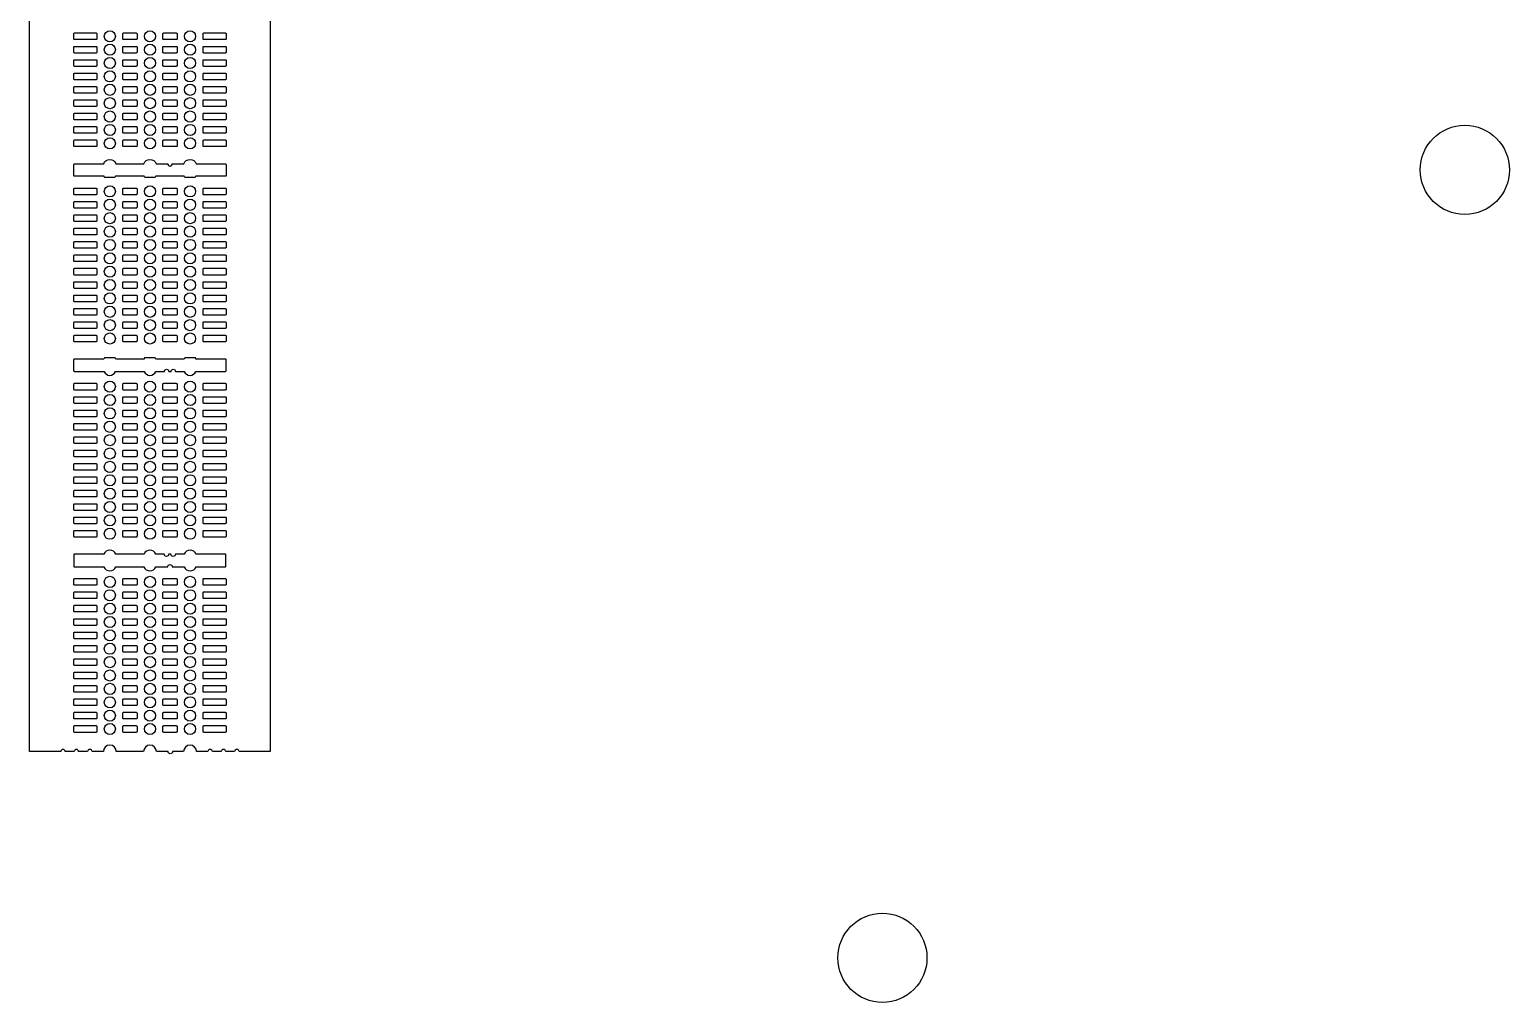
# Model space of a CAD drawing. Header units: millimetres. Extents: x -47.5 to 47.5, y -38.1 to 38.1.
# Drawn here: x -9.779 to -6.459, y 33.382 to 35.565 of the extents above; entities that cross this region are included whole.
import ezdxf

# ---------------------------------------------------------------- set-up
doc = ezdxf.new("R2010")
doc.units = ezdxf.units.MM
doc.header["$MEASUREMENT"] = 0
doc.layers.add('L1', color=7, linetype='Continuous')

msp = doc.modelspace()

# ---------------------------------------------------------------- linework, layer by layer
at = {"layer": 'L1'}
msp.add_lwpolyline([(-9.2393, 36.555), (-9.2393, 33.945), (-9.2893, 33.945), (-9.3093, 33.945, 1), (-9.3193, 33.945), (-9.3393, 33.945, 1), (-9.3493, 33.945), (-9.3693, 33.945, 1), (-9.3793, 33.945), (-9.4048, 33.945, 1), (-9.4338, 33.945), (-9.4586, 33.945, -1), (-9.4686, 33.945), (-9.4948, 33.945, 1), (-9.5238, 33.945), (-9.5848, 33.945, 1), (-9.6138, 33.945), (-9.6393, 33.945, 1), (-9.6493, 33.945), (-9.6693, 33.945, 1), (-9.6793, 33.945), (-9.6993, 33.945, 1), (-9.7093, 33.945), (-9.7293, 33.945), (-9.7793, 33.945), (-9.7793, 36.555)], format="xyb", dxfattribs=at)
for points in [[(-9.6783, 35.5572), (-9.6303, 35.5572, -0.414214), (-9.6283, 35.5552), (-9.6283, 35.5442, -0.414214), (-9.6303, 35.5422), (-9.6783, 35.5422, -0.414214), (-9.6803, 35.5442), (-9.6803, 35.5552, -0.414214)], [(-9.5683, 35.5572), (-9.5403, 35.5572, -0.414214), (-9.5383, 35.5552), (-9.5383, 35.5442, -0.414214), (-9.5403, 35.5422), (-9.5683, 35.5422, -0.414214), (-9.5703, 35.5442), (-9.5703, 35.5552, -0.414214)], [(-9.4783, 35.5572), (-9.4503, 35.5572, -0.414214), (-9.4483, 35.5552), (-9.4483, 35.5442, -0.414214), (-9.4503, 35.5422), (-9.4783, 35.5422, -0.414214), (-9.4803, 35.5442), (-9.4803, 35.5552, -0.414214)], [(-9.3883, 35.5572), (-9.3403, 35.5572, -0.414214), (-9.3383, 35.5552), (-9.3383, 35.5442, -0.414214), (-9.3403, 35.5422), (-9.3883, 35.5422, -0.414214), (-9.3903, 35.5442), (-9.3903, 35.5552, -0.414214)], [(-9.6783, 35.5272), (-9.6303, 35.5272, -0.414214), (-9.6283, 35.5252), (-9.6283, 35.5142, -0.414214), (-9.6303, 35.5122), (-9.6783, 35.5122, -0.414214), (-9.6803, 35.5142), (-9.6803, 35.5252, -0.414214)], [(-9.5683, 35.5272), (-9.5403, 35.5272, -0.414214), (-9.5383, 35.5252), (-9.5383, 35.5142, -0.414214), (-9.5403, 35.5122), (-9.5683, 35.5122, -0.414214), (-9.5703, 35.5142), (-9.5703, 35.5252, -0.414214)], [(-9.4783, 35.5272), (-9.4503, 35.5272, -0.414214), (-9.4483, 35.5252), (-9.4483, 35.5142, -0.414214), (-9.4503, 35.5122), (-9.4783, 35.5122, -0.414214), (-9.4803, 35.5142), (-9.4803, 35.5252, -0.414214)], [(-9.3883, 35.5272), (-9.3403, 35.5272, -0.414214), (-9.3383, 35.5252), (-9.3383, 35.5142, -0.414214), (-9.3403, 35.5122), (-9.3883, 35.5122, -0.414214), (-9.3903, 35.5142), (-9.3903, 35.5252, -0.414214)], [(-9.6783, 35.4972), (-9.6303, 35.4972, -0.414214), (-9.6283, 35.4952), (-9.6283, 35.4842, -0.414214), (-9.6303, 35.4822), (-9.6783, 35.4822, -0.414214), (-9.6803, 35.4842), (-9.6803, 35.4952, -0.414214)], [(-9.5683, 35.4972), (-9.5403, 35.4972, -0.414214), (-9.5383, 35.4952), (-9.5383, 35.4842, -0.414214), (-9.5403, 35.4822), (-9.5683, 35.4822, -0.414214), (-9.5703, 35.4842), (-9.5703, 35.4952, -0.414214)], [(-9.4783, 35.4972), (-9.4503, 35.4972, -0.414214), (-9.4483, 35.4952), (-9.4483, 35.4842, -0.414214), (-9.4503, 35.4822), (-9.4783, 35.4822, -0.414214), (-9.4803, 35.4842), (-9.4803, 35.4952, -0.414214)], [(-9.3883, 35.4972), (-9.3403, 35.4972, -0.414214), (-9.3383, 35.4952), (-9.3383, 35.4842, -0.414214), (-9.3403, 35.4822), (-9.3883, 35.4822, -0.414214), (-9.3903, 35.4842), (-9.3903, 35.4952, -0.414214)], [(-9.6783, 35.4672), (-9.6303, 35.4672, -0.414214), (-9.6283, 35.4652), (-9.6283, 35.4542, -0.414214), (-9.6303, 35.4522), (-9.6783, 35.4522, -0.414214), (-9.6803, 35.4542), (-9.6803, 35.4652, -0.414214)], [(-9.5683, 35.4672), (-9.5403, 35.4672, -0.414214), (-9.5383, 35.4652), (-9.5383, 35.4542, -0.414214), (-9.5403, 35.4522), (-9.5683, 35.4522, -0.414214), (-9.5703, 35.4542), (-9.5703, 35.4652, -0.414214)], [(-9.4783, 35.4672), (-9.4503, 35.4672, -0.414214), (-9.4483, 35.4652), (-9.4483, 35.4542, -0.414214), (-9.4503, 35.4522), (-9.4783, 35.4522, -0.414214), (-9.4803, 35.4542), (-9.4803, 35.4652, -0.414214)], [(-9.3883, 35.4672), (-9.3403, 35.4672, -0.414214), (-9.3383, 35.4652), (-9.3383, 35.4542, -0.414214), (-9.3403, 35.4522), (-9.3883, 35.4522, -0.414214), (-9.3903, 35.4542), (-9.3903, 35.4652, -0.414214)], [(-9.6783, 35.4372), (-9.6303, 35.4372, -0.414214), (-9.6283, 35.4352), (-9.6283, 35.4242, -0.414214), (-9.6303, 35.4222), (-9.6783, 35.4222, -0.414214), (-9.6803, 35.4242), (-9.6803, 35.4352, -0.414214)], [(-9.5683, 35.4372), (-9.5403, 35.4372, -0.414214), (-9.5383, 35.4352), (-9.5383, 35.4242, -0.414214), (-9.5403, 35.4222), (-9.5683, 35.4222, -0.414214), (-9.5703, 35.4242), (-9.5703, 35.4352, -0.414214)], [(-9.4783, 35.4372), (-9.4503, 35.4372, -0.414214), (-9.4483, 35.4352), (-9.4483, 35.4242, -0.414214), (-9.4503, 35.4222), (-9.4783, 35.4222, -0.414214), (-9.4803, 35.4242), (-9.4803, 35.4352, -0.414214)], [(-9.3883, 35.4372), (-9.3403, 35.4372, -0.414214), (-9.3383, 35.4352), (-9.3383, 35.4242, -0.414214), (-9.3403, 35.4222), (-9.3883, 35.4222, -0.414214), (-9.3903, 35.4242), (-9.3903, 35.4352, -0.414214)], [(-9.6783, 35.4072), (-9.6303, 35.4072, -0.414214), (-9.6283, 35.4052), (-9.6283, 35.3942, -0.414214), (-9.6303, 35.3922), (-9.6783, 35.3922, -0.414214), (-9.6803, 35.3942), (-9.6803, 35.4052, -0.414214)], [(-9.5683, 35.4072), (-9.5403, 35.4072, -0.414214), (-9.5383, 35.4052), (-9.5383, 35.3942, -0.414214), (-9.5403, 35.3922), (-9.5683, 35.3922, -0.414214), (-9.5703, 35.3942), (-9.5703, 35.4052, -0.414214)], [(-9.4783, 35.4072), (-9.4503, 35.4072, -0.414214), (-9.4483, 35.4052), (-9.4483, 35.3942, -0.414214), (-9.4503, 35.3922), (-9.4783, 35.3922, -0.414214), (-9.4803, 35.3942), (-9.4803, 35.4052, -0.414214)], [(-9.3883, 35.4072), (-9.3403, 35.4072, -0.414214), (-9.3383, 35.4052), (-9.3383, 35.3942, -0.414214), (-9.3403, 35.3922), (-9.3883, 35.3922, -0.414214), (-9.3903, 35.3942), (-9.3903, 35.4052, -0.414214)], [(-9.6783, 35.3772), (-9.6303, 35.3772, -0.414214), (-9.6283, 35.3752), (-9.6283, 35.3642, -0.414214), (-9.6303, 35.3622), (-9.6783, 35.3622, -0.414214), (-9.6803, 35.3642), (-9.6803, 35.3752, -0.414214)], [(-9.5683, 35.3772), (-9.5403, 35.3772, -0.414214), (-9.5383, 35.3752), (-9.5383, 35.3642, -0.414214), (-9.5403, 35.3622), (-9.5683, 35.3622, -0.414214), (-9.5703, 35.3642), (-9.5703, 35.3752, -0.414214)], [(-9.4783, 35.3772), (-9.4503, 35.3772, -0.414214), (-9.4483, 35.3752), (-9.4483, 35.3642, -0.414214), (-9.4503, 35.3622), (-9.4783, 35.3622, -0.414214), (-9.4803, 35.3642), (-9.4803, 35.3752, -0.414214)], [(-9.3883, 35.3772), (-9.3403, 35.3772, -0.414214), (-9.3383, 35.3752), (-9.3383, 35.3642, -0.414214), (-9.3403, 35.3622), (-9.3883, 35.3622, -0.414214), (-9.3903, 35.3642), (-9.3903, 35.3752, -0.414214)], [(-9.6783, 35.3472), (-9.6303, 35.3472, -0.414214), (-9.6283, 35.3452), (-9.6283, 35.3342, -0.414214), (-9.6303, 35.3322), (-9.6783, 35.3322, -0.414214), (-9.6803, 35.3342), (-9.6803, 35.3452, -0.414214)], [(-9.5683, 35.3472), (-9.5403, 35.3472, -0.414214), (-9.5383, 35.3452), (-9.5383, 35.3342, -0.414214), (-9.5403, 35.3322), (-9.5683, 35.3322, -0.414214), (-9.5703, 35.3342), (-9.5703, 35.3452, -0.414214)], [(-9.4783, 35.3472), (-9.4503, 35.3472, -0.414214), (-9.4483, 35.3452), (-9.4483, 35.3342, -0.414214), (-9.4503, 35.3322), (-9.4783, 35.3322, -0.414214), (-9.4803, 35.3342), (-9.4803, 35.3452, -0.414214)], [(-9.3883, 35.3472), (-9.3403, 35.3472, -0.414214), (-9.3383, 35.3452), (-9.3383, 35.3342, -0.414214), (-9.3403, 35.3322), (-9.3883, 35.3322, -0.414214), (-9.3903, 35.3342), (-9.3903, 35.3452, -0.414214)], [(-9.6783, 35.3172), (-9.6303, 35.3172, -0.414214), (-9.6283, 35.3152), (-9.6283, 35.3042, -0.414214), (-9.6303, 35.3022), (-9.6783, 35.3022, -0.414214), (-9.6803, 35.3042), (-9.6803, 35.3152, -0.414214)], [(-9.5683, 35.3172), (-9.5403, 35.3172, -0.414214), (-9.5383, 35.3152), (-9.5383, 35.3042, -0.414214), (-9.5403, 35.3022), (-9.5683, 35.3022, -0.414214), (-9.5703, 35.3042), (-9.5703, 35.3152, -0.414214)], [(-9.4783, 35.3172), (-9.4503, 35.3172, -0.414214), (-9.4483, 35.3152), (-9.4483, 35.3042, -0.414214), (-9.4503, 35.3022), (-9.4783, 35.3022, -0.414214), (-9.4803, 35.3042), (-9.4803, 35.3152, -0.414214)], [(-9.3883, 35.3172), (-9.3403, 35.3172, -0.414214), (-9.3383, 35.3152), (-9.3383, 35.3042, -0.414214), (-9.3403, 35.3022), (-9.3883, 35.3022, -0.414214), (-9.3903, 35.3042), (-9.3903, 35.3152, -0.414214)], [(-9.6803, 35.2617, -0.414214), (-9.6783, 35.2637), (-9.6131, 35.2637, -0.71624), (-9.5856, 35.2637), (-9.5231, 35.2637, -0.71624), (-9.4956, 35.2637), (-9.4693, 35.2637, 1), (-9.4593, 35.2637), (-9.4331, 35.2637, -0.71624), (-9.4056, 35.2637), (-9.3404, 35.2637, -0.414214), (-9.3384, 35.2617), (-9.3384, 35.2377, -0.414214), (-9.3404, 35.2357), (-9.4064, 35.2357, -0.052351), (-9.4078, 35.2331), (-9.4309, 35.2331, -0.052351), (-9.4323, 35.2357), (-9.4964, 35.2357, -0.052351), (-9.4978, 35.2331), (-9.5209, 35.2331, -0.052351), (-9.5223, 35.2357), (-9.5864, 35.2357, -0.052351), (-9.5878, 35.2331), (-9.6109, 35.2331, -0.052351), (-9.6123, 35.2357), (-9.6783, 35.2357, -0.414214), (-9.6803, 35.2377)], [(-9.6783, 35.2092), (-9.6303, 35.2092, -0.414214), (-9.6283, 35.2072), (-9.6283, 35.1962, -0.414214), (-9.6303, 35.1942), (-9.6783, 35.1942, -0.414214), (-9.6803, 35.1962), (-9.6803, 35.2072, -0.414214)], [(-9.5683, 35.2092), (-9.5403, 35.2092, -0.414214), (-9.5383, 35.2072), (-9.5383, 35.1962, -0.414214), (-9.5403, 35.1942), (-9.5683, 35.1942, -0.414214), (-9.5703, 35.1962), (-9.5703, 35.2072, -0.414214)], [(-9.4783, 35.2092), (-9.4503, 35.2092, -0.414214), (-9.4483, 35.2072), (-9.4483, 35.1962, -0.414214), (-9.4503, 35.1942), (-9.4783, 35.1942, -0.414214), (-9.4803, 35.1962), (-9.4803, 35.2072, -0.414214)], [(-9.3883, 35.2092), (-9.3403, 35.2092, -0.414214), (-9.3383, 35.2072), (-9.3383, 35.1962, -0.414214), (-9.3403, 35.1942), (-9.3883, 35.1942, -0.414214), (-9.3903, 35.1962), (-9.3903, 35.2072, -0.414214)], [(-9.6783, 35.1792), (-9.6303, 35.1792, -0.414214), (-9.6283, 35.1772), (-9.6283, 35.1662, -0.414214), (-9.6303, 35.1642), (-9.6783, 35.1642, -0.414214), (-9.6803, 35.1662), (-9.6803, 35.1772, -0.414214)], [(-9.5683, 35.1792), (-9.5403, 35.1792, -0.414214), (-9.5383, 35.1772), (-9.5383, 35.1662, -0.414214), (-9.5403, 35.1642), (-9.5683, 35.1642, -0.414214), (-9.5703, 35.1662), (-9.5703, 35.1772, -0.414214)], [(-9.4783, 35.1792), (-9.4503, 35.1792, -0.414214), (-9.4483, 35.1772), (-9.4483, 35.1662, -0.414214), (-9.4503, 35.1642), (-9.4783, 35.1642, -0.414214), (-9.4803, 35.1662), (-9.4803, 35.1772, -0.414214)], [(-9.3883, 35.1792), (-9.3403, 35.1792, -0.414214), (-9.3383, 35.1772), (-9.3383, 35.1662, -0.414214), (-9.3403, 35.1642), (-9.3883, 35.1642, -0.414214), (-9.3903, 35.1662), (-9.3903, 35.1772, -0.414214)], [(-9.6783, 35.1492), (-9.6303, 35.1492, -0.414214), (-9.6283, 35.1472), (-9.6283, 35.1362, -0.414214), (-9.6303, 35.1342), (-9.6783, 35.1342, -0.414214), (-9.6803, 35.1362), (-9.6803, 35.1472, -0.414214)], [(-9.5683, 35.1492), (-9.5403, 35.1492, -0.414214), (-9.5383, 35.1472), (-9.5383, 35.1362, -0.414214), (-9.5403, 35.1342), (-9.5683, 35.1342, -0.414214), (-9.5703, 35.1362), (-9.5703, 35.1472, -0.414214)], [(-9.4783, 35.1492), (-9.4503, 35.1492, -0.414214), (-9.4483, 35.1472), (-9.4483, 35.1362, -0.414214), (-9.4503, 35.1342), (-9.4783, 35.1342, -0.414214), (-9.4803, 35.1362), (-9.4803, 35.1472, -0.414214)], [(-9.3883, 35.1492), (-9.3403, 35.1492, -0.414214), (-9.3383, 35.1472), (-9.3383, 35.1362, -0.414214), (-9.3403, 35.1342), (-9.3883, 35.1342, -0.414214), (-9.3903, 35.1362), (-9.3903, 35.1472, -0.414214)], [(-9.6783, 35.1192), (-9.6303, 35.1192, -0.414214), (-9.6283, 35.1172), (-9.6283, 35.1062, -0.414214), (-9.6303, 35.1042), (-9.6783, 35.1042, -0.414214), (-9.6803, 35.1062), (-9.6803, 35.1172, -0.414214)], [(-9.5683, 35.1192), (-9.5403, 35.1192, -0.414214), (-9.5383, 35.1172), (-9.5383, 35.1062, -0.414214), (-9.5403, 35.1042), (-9.5683, 35.1042, -0.414214), (-9.5703, 35.1062), (-9.5703, 35.1172, -0.414214)], [(-9.4783, 35.1192), (-9.4503, 35.1192, -0.414214), (-9.4483, 35.1172), (-9.4483, 35.1062, -0.414214), (-9.4503, 35.1042), (-9.4783, 35.1042, -0.414214), (-9.4803, 35.1062), (-9.4803, 35.1172, -0.414214)], [(-9.3883, 35.1192), (-9.3403, 35.1192, -0.414214), (-9.3383, 35.1172), (-9.3383, 35.1062, -0.414214), (-9.3403, 35.1042), (-9.3883, 35.1042, -0.414214), (-9.3903, 35.1062), (-9.3903, 35.1172, -0.414214)], [(-9.6783, 35.0892), (-9.6303, 35.0892, -0.414214), (-9.6283, 35.0872), (-9.6283, 35.0762, -0.414214), (-9.6303, 35.0742), (-9.6783, 35.0742, -0.414214), (-9.6803, 35.0762), (-9.6803, 35.0872, -0.414214)], [(-9.6783, 35.0592), (-9.6303, 35.0592, -0.414214), (-9.6283, 35.0572), (-9.6283, 35.0462, -0.414214), (-9.6303, 35.0442), (-9.6783, 35.0442, -0.414214), (-9.6803, 35.0462), (-9.6803, 35.0572, -0.414214)], [(-9.5683, 35.0892), (-9.5403, 35.0892, -0.414214), (-9.5383, 35.0872), (-9.5383, 35.0762, -0.414214), (-9.5403, 35.0742), (-9.5683, 35.0742, -0.414214), (-9.5703, 35.0762), (-9.5703, 35.0872, -0.414214)], [(-9.5683, 35.0592), (-9.5403, 35.0592, -0.414214), (-9.5383, 35.0572), (-9.5383, 35.0462, -0.414214), (-9.5403, 35.0442), (-9.5683, 35.0442, -0.414214), (-9.5703, 35.0462), (-9.5703, 35.0572, -0.414214)], [(-9.4783, 35.0892), (-9.4503, 35.0892, -0.414214), (-9.4483, 35.0872), (-9.4483, 35.0762, -0.414214), (-9.4503, 35.0742), (-9.4783, 35.0742, -0.414214), (-9.4803, 35.0762), (-9.4803, 35.0872, -0.414214)], [(-9.4783, 35.0592), (-9.4503, 35.0592, -0.414214), (-9.4483, 35.0572), (-9.4483, 35.0462, -0.414214), (-9.4503, 35.0442), (-9.4783, 35.0442, -0.414214), (-9.4803, 35.0462), (-9.4803, 35.0572, -0.414214)], [(-9.3883, 35.0892), (-9.3403, 35.0892, -0.414214), (-9.3383, 35.0872), (-9.3383, 35.0762, -0.414214), (-9.3403, 35.0742), (-9.3883, 35.0742, -0.414214), (-9.3903, 35.0762), (-9.3903, 35.0872, -0.414214)], [(-9.3883, 35.0592), (-9.3403, 35.0592, -0.414214), (-9.3383, 35.0572), (-9.3383, 35.0462, -0.414214), (-9.3403, 35.0442), (-9.3883, 35.0442, -0.414214), (-9.3903, 35.0462), (-9.3903, 35.0572, -0.414214)], [(-9.6783, 35.0292), (-9.6303, 35.0292, -0.414214), (-9.6283, 35.0272), (-9.6283, 35.0162, -0.414214), (-9.6303, 35.0142), (-9.6783, 35.0142, -0.414214), (-9.6803, 35.0162), (-9.6803, 35.0272, -0.414214)], [(-9.5683, 35.0292), (-9.5403, 35.0292, -0.414214), (-9.5383, 35.0272), (-9.5383, 35.0162, -0.414214), (-9.5403, 35.0142), (-9.5683, 35.0142, -0.414214), (-9.5703, 35.0162), (-9.5703, 35.0272, -0.414214)], [(-9.4783, 35.0292), (-9.4503, 35.0292, -0.414214), (-9.4483, 35.0272), (-9.4483, 35.0162, -0.414214), (-9.4503, 35.0142), (-9.4783, 35.0142, -0.414214), (-9.4803, 35.0162), (-9.4803, 35.0272, -0.414214)], [(-9.3883, 35.0292), (-9.3403, 35.0292, -0.414214), (-9.3383, 35.0272), (-9.3383, 35.0162, -0.414214), (-9.3403, 35.0142), (-9.3883, 35.0142, -0.414214), (-9.3903, 35.0162), (-9.3903, 35.0272, -0.414214)], [(-9.6783, 34.9992), (-9.6303, 34.9992, -0.414214), (-9.6283, 34.9972), (-9.6283, 34.9862, -0.414214), (-9.6303, 34.9842), (-9.6783, 34.9842, -0.414214), (-9.6803, 34.9862), (-9.6803, 34.9972, -0.414214)], [(-9.5683, 34.9992), (-9.5403, 34.9992, -0.414214), (-9.5383, 34.9972), (-9.5383, 34.9862, -0.414214), (-9.5403, 34.9842), (-9.5683, 34.9842, -0.414214), (-9.5703, 34.9862), (-9.5703, 34.9972, -0.414214)], [(-9.4783, 34.9992), (-9.4503, 34.9992, -0.414214), (-9.4483, 34.9972), (-9.4483, 34.9862, -0.414214), (-9.4503, 34.9842), (-9.4783, 34.9842, -0.414214), (-9.4803, 34.9862), (-9.4803, 34.9972, -0.414214)], [(-9.3883, 34.9992), (-9.3403, 34.9992, -0.414214), (-9.3383, 34.9972), (-9.3383, 34.9862, -0.414214), (-9.3403, 34.9842), (-9.3883, 34.9842, -0.414214), (-9.3903, 34.9862), (-9.3903, 34.9972, -0.414214)], [(-9.6783, 34.9692), (-9.6303, 34.9692, -0.414214), (-9.6283, 34.9672), (-9.6283, 34.9562, -0.414214), (-9.6303, 34.9542), (-9.6783, 34.9542, -0.414214), (-9.6803, 34.9562), (-9.6803, 34.9672, -0.414214)], [(-9.5683, 34.9692), (-9.5403, 34.9692, -0.414214), (-9.5383, 34.9672), (-9.5383, 34.9562, -0.414214), (-9.5403, 34.9542), (-9.5683, 34.9542, -0.414214), (-9.5703, 34.9562), (-9.5703, 34.9672, -0.414214)], [(-9.4783, 34.9692), (-9.4503, 34.9692, -0.414214), (-9.4483, 34.9672), (-9.4483, 34.9562, -0.414214), (-9.4503, 34.9542), (-9.4783, 34.9542, -0.414214), (-9.4803, 34.9562), (-9.4803, 34.9672, -0.414214)], [(-9.3883, 34.9692), (-9.3403, 34.9692, -0.414214), (-9.3383, 34.9672), (-9.3383, 34.9562, -0.414214), (-9.3403, 34.9542), (-9.3883, 34.9542, -0.414214), (-9.3903, 34.9562), (-9.3903, 34.9672, -0.414214)], [(-9.6783, 34.9392), (-9.6303, 34.9392, -0.414214), (-9.6283, 34.9372), (-9.6283, 34.9262, -0.414214), (-9.6303, 34.9242), (-9.6783, 34.9242, -0.414214), (-9.6803, 34.9262), (-9.6803, 34.9372, -0.414214)], [(-9.5683, 34.9392), (-9.5403, 34.9392, -0.414214), (-9.5383, 34.9372), (-9.5383, 34.9262, -0.414214), (-9.5403, 34.9242), (-9.5683, 34.9242, -0.414214), (-9.5703, 34.9262), (-9.5703, 34.9372, -0.414214)], [(-9.4783, 34.9392), (-9.4503, 34.9392, -0.414214), (-9.4483, 34.9372), (-9.4483, 34.9262, -0.414214), (-9.4503, 34.9242), (-9.4783, 34.9242, -0.414214), (-9.4803, 34.9262), (-9.4803, 34.9372, -0.414214)], [(-9.3883, 34.9392), (-9.3403, 34.9392, -0.414214), (-9.3383, 34.9372), (-9.3383, 34.9262, -0.414214), (-9.3403, 34.9242), (-9.3883, 34.9242, -0.414214), (-9.3903, 34.9262), (-9.3903, 34.9372, -0.414214)], [(-9.6783, 34.9092), (-9.6303, 34.9092, -0.414214), (-9.6283, 34.9072), (-9.6283, 34.8962, -0.414214), (-9.6303, 34.8942), (-9.6783, 34.8942, -0.414214), (-9.6803, 34.8962), (-9.6803, 34.9072, -0.414214)], [(-9.5683, 34.9092), (-9.5403, 34.9092, -0.414214), (-9.5383, 34.9072), (-9.5383, 34.8962, -0.414214), (-9.5403, 34.8942), (-9.5683, 34.8942, -0.414214), (-9.5703, 34.8962), (-9.5703, 34.9072, -0.414214)], [(-9.4783, 34.9092), (-9.4503, 34.9092, -0.414214), (-9.4483, 34.9072), (-9.4483, 34.8962, -0.414214), (-9.4503, 34.8942), (-9.4783, 34.8942, -0.414214), (-9.4803, 34.8962), (-9.4803, 34.9072, -0.414214)], [(-9.3883, 34.9092), (-9.3403, 34.9092, -0.414214), (-9.3383, 34.9072), (-9.3383, 34.8962, -0.414214), (-9.3403, 34.8942), (-9.3883, 34.8942, -0.414214), (-9.3903, 34.8962), (-9.3903, 34.9072, -0.414214)], [(-9.6783, 34.8792), (-9.6303, 34.8792, -0.414214), (-9.6283, 34.8772), (-9.6283, 34.8662, -0.414214), (-9.6303, 34.8642), (-9.6783, 34.8642, -0.414214), (-9.6803, 34.8662), (-9.6803, 34.8772, -0.414214)], [(-9.5683, 34.8792), (-9.5403, 34.8792, -0.414214), (-9.5383, 34.8772), (-9.5383, 34.8662, -0.414214), (-9.5403, 34.8642), (-9.5683, 34.8642, -0.414214), (-9.5703, 34.8662), (-9.5703, 34.8772, -0.414214)], [(-9.4783, 34.8792), (-9.4503, 34.8792, -0.414214), (-9.4483, 34.8772), (-9.4483, 34.8662, -0.414214), (-9.4503, 34.8642), (-9.4783, 34.8642, -0.414214), (-9.4803, 34.8662), (-9.4803, 34.8772, -0.414214)], [(-9.3883, 34.8792), (-9.3403, 34.8792, -0.414214), (-9.3383, 34.8772), (-9.3383, 34.8662, -0.414214), (-9.3403, 34.8642), (-9.3883, 34.8642, -0.414214), (-9.3903, 34.8662), (-9.3903, 34.8772, -0.414214)], [(-9.3403, 34.7977, 0.414214), (-9.3383, 34.7997), (-9.3383, 34.8237, 0.414214), (-9.3403, 34.8257), (-9.4061, 34.8257, 0.047931), (-9.4073, 34.8281), (-9.4314, 34.8281, 0.047931), (-9.4325, 34.8257), (-9.4961, 34.8257, 0.047931), (-9.4973, 34.8281), (-9.5214, 34.8281, 0.047931), (-9.5225, 34.8257), (-9.5861, 34.8257, 0.047931), (-9.5873, 34.8281), (-9.6114, 34.8281, 0.047931), (-9.6125, 34.8257), (-9.6785, 34.8257, 0.414214), (-9.6805, 34.8237), (-9.6805, 34.7997, 0.414214), (-9.6785, 34.7977), (-9.6123, 34.7977, 0.669565), (-9.5864, 34.7977), (-9.5223, 34.7977, 0.669565), (-9.4964, 34.7977), (-9.477, 34.7977, -1), (-9.467, 34.7977), (-9.462, 34.7977, -1), (-9.452, 34.7977), (-9.4323, 34.7977, 0.669565), (-9.4064, 34.7977)], [(-9.6783, 34.7712), (-9.6303, 34.7712, -0.414214), (-9.6283, 34.7692), (-9.6283, 34.7582, -0.414214), (-9.6303, 34.7562), (-9.6783, 34.7562, -0.414214), (-9.6803, 34.7582), (-9.6803, 34.7692, -0.414214)], [(-9.5683, 34.7712), (-9.5403, 34.7712, -0.414214), (-9.5383, 34.7692), (-9.5383, 34.7582, -0.414214), (-9.5403, 34.7562), (-9.5683, 34.7562, -0.414214), (-9.5703, 34.7582), (-9.5703, 34.7692, -0.414214)], [(-9.4783, 34.7712), (-9.4503, 34.7712, -0.414214), (-9.4483, 34.7692), (-9.4483, 34.7582, -0.414214), (-9.4503, 34.7562), (-9.4783, 34.7562, -0.414214), (-9.4803, 34.7582), (-9.4803, 34.7692, -0.414214)], [(-9.3883, 34.7712), (-9.3403, 34.7712, -0.414214), (-9.3383, 34.7692), (-9.3383, 34.7582, -0.414214), (-9.3403, 34.7562), (-9.3883, 34.7562, -0.414214), (-9.3903, 34.7582), (-9.3903, 34.7692, -0.414214)], [(-9.6783, 34.7412), (-9.6303, 34.7412, -0.414214), (-9.6283, 34.7392), (-9.6283, 34.7282, -0.414214), (-9.6303, 34.7262), (-9.6783, 34.7262, -0.414214), (-9.6803, 34.7282), (-9.6803, 34.7392, -0.414214)], [(-9.5683, 34.7412), (-9.5403, 34.7412, -0.414214), (-9.5383, 34.7392), (-9.5383, 34.7282, -0.414214), (-9.5403, 34.7262), (-9.5683, 34.7262, -0.414214), (-9.5703, 34.7282), (-9.5703, 34.7392, -0.414214)], [(-9.4783, 34.7412), (-9.4503, 34.7412, -0.414214), (-9.4483, 34.7392), (-9.4483, 34.7282, -0.414214), (-9.4503, 34.7262), (-9.4783, 34.7262, -0.414214), (-9.4803, 34.7282), (-9.4803, 34.7392, -0.414214)], [(-9.3883, 34.7412), (-9.3403, 34.7412, -0.414214), (-9.3383, 34.7392), (-9.3383, 34.7282, -0.414214), (-9.3403, 34.7262), (-9.3883, 34.7262, -0.414214), (-9.3903, 34.7282), (-9.3903, 34.7392, -0.414214)], [(-9.6783, 34.7112), (-9.6303, 34.7112, -0.414214), (-9.6283, 34.7092), (-9.6283, 34.6982, -0.414214), (-9.6303, 34.6962), (-9.6783, 34.6962, -0.414214), (-9.6803, 34.6982), (-9.6803, 34.7092, -0.414214)], [(-9.5683, 34.7112), (-9.5403, 34.7112, -0.414214), (-9.5383, 34.7092), (-9.5383, 34.6982, -0.414214), (-9.5403, 34.6962), (-9.5683, 34.6962, -0.414214), (-9.5703, 34.6982), (-9.5703, 34.7092, -0.414214)], [(-9.4783, 34.7112), (-9.4503, 34.7112, -0.414214), (-9.4483, 34.7092), (-9.4483, 34.6982, -0.414214), (-9.4503, 34.6962), (-9.4783, 34.6962, -0.414214), (-9.4803, 34.6982), (-9.4803, 34.7092, -0.414214)], [(-9.3883, 34.7112), (-9.3403, 34.7112, -0.414214), (-9.3383, 34.7092), (-9.3383, 34.6982, -0.414214), (-9.3403, 34.6962), (-9.3883, 34.6962, -0.414214), (-9.3903, 34.6982), (-9.3903, 34.7092, -0.414214)], [(-9.6783, 34.6812), (-9.6303, 34.6812, -0.414214), (-9.6283, 34.6792), (-9.6283, 34.6682, -0.414214), (-9.6303, 34.6662), (-9.6783, 34.6662, -0.414214), (-9.6803, 34.6682), (-9.6803, 34.6792, -0.414214)], [(-9.5683, 34.6812), (-9.5403, 34.6812, -0.414214), (-9.5383, 34.6792), (-9.5383, 34.6682, -0.414214), (-9.5403, 34.6662), (-9.5683, 34.6662, -0.414214), (-9.5703, 34.6682), (-9.5703, 34.6792, -0.414214)], [(-9.4783, 34.6812), (-9.4503, 34.6812, -0.414214), (-9.4483, 34.6792), (-9.4483, 34.6682, -0.414214), (-9.4503, 34.6662), (-9.4783, 34.6662, -0.414214), (-9.4803, 34.6682), (-9.4803, 34.6792, -0.414214)], [(-9.3883, 34.6812), (-9.3403, 34.6812, -0.414214), (-9.3383, 34.6792), (-9.3383, 34.6682, -0.414214), (-9.3403, 34.6662), (-9.3883, 34.6662, -0.414214), (-9.3903, 34.6682), (-9.3903, 34.6792, -0.414214)], [(-9.6783, 34.6512), (-9.6303, 34.6512, -0.414214), (-9.6283, 34.6492), (-9.6283, 34.6382, -0.414214), (-9.6303, 34.6362), (-9.6783, 34.6362, -0.414214), (-9.6803, 34.6382), (-9.6803, 34.6492, -0.414214)], [(-9.5683, 34.6512), (-9.5403, 34.6512, -0.414214), (-9.5383, 34.6492), (-9.5383, 34.6382, -0.414214), (-9.5403, 34.6362), (-9.5683, 34.6362, -0.414214), (-9.5703, 34.6382), (-9.5703, 34.6492, -0.414214)], [(-9.4783, 34.6512), (-9.4503, 34.6512, -0.414214), (-9.4483, 34.6492), (-9.4483, 34.6382, -0.414214), (-9.4503, 34.6362), (-9.4783, 34.6362, -0.414214), (-9.4803, 34.6382), (-9.4803, 34.6492, -0.414214)], [(-9.3883, 34.6512), (-9.3403, 34.6512, -0.414214), (-9.3383, 34.6492), (-9.3383, 34.6382, -0.414214), (-9.3403, 34.6362), (-9.3883, 34.6362, -0.414214), (-9.3903, 34.6382), (-9.3903, 34.6492, -0.414214)], [(-9.6783, 34.6212), (-9.6303, 34.6212, -0.414214), (-9.6283, 34.6192), (-9.6283, 34.6082, -0.414214), (-9.6303, 34.6062), (-9.6783, 34.6062, -0.414214), (-9.6803, 34.6082), (-9.6803, 34.6192, -0.414214)], [(-9.5683, 34.6212), (-9.5403, 34.6212, -0.414214), (-9.5383, 34.6192), (-9.5383, 34.6082, -0.414214), (-9.5403, 34.6062), (-9.5683, 34.6062, -0.414214), (-9.5703, 34.6082), (-9.5703, 34.6192, -0.414214)], [(-9.4783, 34.6212), (-9.4503, 34.6212, -0.414214), (-9.4483, 34.6192), (-9.4483, 34.6082, -0.414214), (-9.4503, 34.6062), (-9.4783, 34.6062, -0.414214), (-9.4803, 34.6082), (-9.4803, 34.6192, -0.414214)], [(-9.3883, 34.6212), (-9.3403, 34.6212, -0.414214), (-9.3383, 34.6192), (-9.3383, 34.6082, -0.414214), (-9.3403, 34.6062), (-9.3883, 34.6062, -0.414214), (-9.3903, 34.6082), (-9.3903, 34.6192, -0.414214)], [(-9.6783, 34.5912), (-9.6303, 34.5912, -0.414214), (-9.6283, 34.5892), (-9.6283, 34.5782, -0.414214), (-9.6303, 34.5762), (-9.6783, 34.5762, -0.414214), (-9.6803, 34.5782), (-9.6803, 34.5892, -0.414214)], [(-9.6783, 34.5612), (-9.6303, 34.5612, -0.414214), (-9.6283, 34.5592), (-9.6283, 34.5482, -0.414214), (-9.6303, 34.5462), (-9.6783, 34.5462, -0.414214), (-9.6803, 34.5482), (-9.6803, 34.5592, -0.414214)], [(-9.5683, 34.5912), (-9.5403, 34.5912, -0.414214), (-9.5383, 34.5892), (-9.5383, 34.5782, -0.414214), (-9.5403, 34.5762), (-9.5683, 34.5762, -0.414214), (-9.5703, 34.5782), (-9.5703, 34.5892, -0.414214)], [(-9.5683, 34.5612), (-9.5403, 34.5612, -0.414214), (-9.5383, 34.5592), (-9.5383, 34.5482, -0.414214), (-9.5403, 34.5462), (-9.5683, 34.5462, -0.414214), (-9.5703, 34.5482), (-9.5703, 34.5592, -0.414214)], [(-9.4783, 34.5912), (-9.4503, 34.5912, -0.414214), (-9.4483, 34.5892), (-9.4483, 34.5782, -0.414214), (-9.4503, 34.5762), (-9.4783, 34.5762, -0.414214), (-9.4803, 34.5782), (-9.4803, 34.5892, -0.414214)], [(-9.4783, 34.5612), (-9.4503, 34.5612, -0.414214), (-9.4483, 34.5592), (-9.4483, 34.5482, -0.414214), (-9.4503, 34.5462), (-9.4783, 34.5462, -0.414214), (-9.4803, 34.5482), (-9.4803, 34.5592, -0.414214)], [(-9.3883, 34.5912), (-9.3403, 34.5912, -0.414214), (-9.3383, 34.5892), (-9.3383, 34.5782, -0.414214), (-9.3403, 34.5762), (-9.3883, 34.5762, -0.414214), (-9.3903, 34.5782), (-9.3903, 34.5892, -0.414214)], [(-9.3883, 34.5612), (-9.3403, 34.5612, -0.414214), (-9.3383, 34.5592), (-9.3383, 34.5482, -0.414214), (-9.3403, 34.5462), (-9.3883, 34.5462, -0.414214), (-9.3903, 34.5482), (-9.3903, 34.5592, -0.414214)], [(-9.6783, 34.5312), (-9.6303, 34.5312, -0.414214), (-9.6283, 34.5292), (-9.6283, 34.5182, -0.414214), (-9.6303, 34.5162), (-9.6783, 34.5162, -0.414214), (-9.6803, 34.5182), (-9.6803, 34.5292, -0.414214)], [(-9.5683, 34.5312), (-9.5403, 34.5312, -0.414214), (-9.5383, 34.5292), (-9.5383, 34.5182, -0.414214), (-9.5403, 34.5162), (-9.5683, 34.5162, -0.414214), (-9.5703, 34.5182), (-9.5703, 34.5292, -0.414214)], [(-9.4783, 34.5312), (-9.4503, 34.5312, -0.414214), (-9.4483, 34.5292), (-9.4483, 34.5182, -0.414214), (-9.4503, 34.5162), (-9.4783, 34.5162, -0.414214), (-9.4803, 34.5182), (-9.4803, 34.5292, -0.414214)], [(-9.3883, 34.5312), (-9.3403, 34.5312, -0.414214), (-9.3383, 34.5292), (-9.3383, 34.5182, -0.414214), (-9.3403, 34.5162), (-9.3883, 34.5162, -0.414214), (-9.3903, 34.5182), (-9.3903, 34.5292, -0.414214)], [(-9.6783, 34.5012), (-9.6303, 34.5012, -0.414214), (-9.6283, 34.4992), (-9.6283, 34.4882, -0.414214), (-9.6303, 34.4862), (-9.6783, 34.4862, -0.414214), (-9.6803, 34.4882), (-9.6803, 34.4992, -0.414214)], [(-9.5683, 34.5012), (-9.5403, 34.5012, -0.414214), (-9.5383, 34.4992), (-9.5383, 34.4882, -0.414214), (-9.5403, 34.4862), (-9.5683, 34.4862, -0.414214), (-9.5703, 34.4882), (-9.5703, 34.4992, -0.414214)], [(-9.4783, 34.5012), (-9.4503, 34.5012, -0.414214), (-9.4483, 34.4992), (-9.4483, 34.4882, -0.414214), (-9.4503, 34.4862), (-9.4783, 34.4862, -0.414214), (-9.4803, 34.4882), (-9.4803, 34.4992, -0.414214)], [(-9.3883, 34.5012), (-9.3403, 34.5012, -0.414214), (-9.3383, 34.4992), (-9.3383, 34.4882, -0.414214), (-9.3403, 34.4862), (-9.3883, 34.4862, -0.414214), (-9.3903, 34.4882), (-9.3903, 34.4992, -0.414214)], [(-9.6783, 34.4712), (-9.6303, 34.4712, -0.414214), (-9.6283, 34.4692), (-9.6283, 34.4582, -0.414214), (-9.6303, 34.4562), (-9.6783, 34.4562, -0.414214), (-9.6803, 34.4582), (-9.6803, 34.4692, -0.414214)], [(-9.5683, 34.4712), (-9.5403, 34.4712, -0.414214), (-9.5383, 34.4692), (-9.5383, 34.4582, -0.414214), (-9.5403, 34.4562), (-9.5683, 34.4562, -0.414214), (-9.5703, 34.4582), (-9.5703, 34.4692, -0.414214)], [(-9.4783, 34.4712), (-9.4503, 34.4712, -0.414214), (-9.4483, 34.4692), (-9.4483, 34.4582, -0.414214), (-9.4503, 34.4562), (-9.4783, 34.4562, -0.414214), (-9.4803, 34.4582), (-9.4803, 34.4692, -0.414214)], [(-9.3883, 34.4712), (-9.3403, 34.4712, -0.414214), (-9.3383, 34.4692), (-9.3383, 34.4582, -0.414214), (-9.3403, 34.4562), (-9.3883, 34.4562, -0.414214), (-9.3903, 34.4582), (-9.3903, 34.4692, -0.414214)], [(-9.6783, 34.4412), (-9.6303, 34.4412, -0.414214), (-9.6283, 34.4392), (-9.6283, 34.4282, -0.414214), (-9.6303, 34.4262), (-9.6783, 34.4262, -0.414214), (-9.6803, 34.4282), (-9.6803, 34.4392, -0.414214)], [(-9.5683, 34.4412), (-9.5403, 34.4412, -0.414214), (-9.5383, 34.4392), (-9.5383, 34.4282, -0.414214), (-9.5403, 34.4262), (-9.5683, 34.4262, -0.414214), (-9.5703, 34.4282), (-9.5703, 34.4392, -0.414214)], [(-9.4783, 34.4412), (-9.4503, 34.4412, -0.414214), (-9.4483, 34.4392), (-9.4483, 34.4282, -0.414214), (-9.4503, 34.4262), (-9.4783, 34.4262, -0.414214), (-9.4803, 34.4282), (-9.4803, 34.4392, -0.414214)], [(-9.3883, 34.4412), (-9.3403, 34.4412, -0.414214), (-9.3383, 34.4392), (-9.3383, 34.4282, -0.414214), (-9.3403, 34.4262), (-9.3883, 34.4262, -0.414214), (-9.3903, 34.4282), (-9.3903, 34.4392, -0.414214)], [(-9.5228, 34.3597, 0.679871), (-9.4959, 34.3597), (-9.4693, 34.3597, -1), (-9.4593, 34.3597), (-9.4328, 34.3597, 0.679871), (-9.4059, 34.3597), (-9.3407, 34.3597, 0.414214), (-9.3387, 34.3617), (-9.3387, 34.3857, 0.414214), (-9.3407, 34.3877), (-9.4061, 34.3877, 0.707076), (-9.4325, 34.3877), (-9.4523, 34.3877, -1), (-9.4623, 34.3877), (-9.4673, 34.3877, -1), (-9.4773, 34.3877), (-9.4961, 34.3877, 0.707076), (-9.5225, 34.3877), (-9.5861, 34.3877, 0.707076), (-9.6125, 34.3877), (-9.6784, 34.3877, 0.414214), (-9.6804, 34.3857), (-9.6804, 34.3617, 0.414214), (-9.6784, 34.3597), (-9.6128, 34.3597, 0.679871), (-9.5859, 34.3597)], [(-9.6783, 34.3332), (-9.6303, 34.3332, -0.414214), (-9.6283, 34.3312), (-9.6283, 34.3202, -0.414214), (-9.6303, 34.3182), (-9.6783, 34.3182, -0.414214), (-9.6803, 34.3202), (-9.6803, 34.3312, -0.414214)], [(-9.5683, 34.3332), (-9.5403, 34.3332, -0.414214), (-9.5383, 34.3312), (-9.5383, 34.3202, -0.414214), (-9.5403, 34.3182), (-9.5683, 34.3182, -0.414214), (-9.5703, 34.3202), (-9.5703, 34.3312, -0.414214)], [(-9.4783, 34.3332), (-9.4503, 34.3332, -0.414214), (-9.4483, 34.3312), (-9.4483, 34.3202, -0.414214), (-9.4503, 34.3182), (-9.4783, 34.3182, -0.414214), (-9.4803, 34.3202), (-9.4803, 34.3312, -0.414214)], [(-9.3883, 34.3332), (-9.3403, 34.3332, -0.414214), (-9.3383, 34.3312), (-9.3383, 34.3202, -0.414214), (-9.3403, 34.3182), (-9.3883, 34.3182, -0.414214), (-9.3903, 34.3202), (-9.3903, 34.3312, -0.414214)], [(-9.6783, 34.3032), (-9.6303, 34.3032, -0.414214), (-9.6283, 34.3012), (-9.6283, 34.2902, -0.414214), (-9.6303, 34.2882), (-9.6783, 34.2882, -0.414214), (-9.6803, 34.2902), (-9.6803, 34.3012, -0.414214)], [(-9.5683, 34.3032), (-9.5403, 34.3032, -0.414214), (-9.5383, 34.3012), (-9.5383, 34.2902, -0.414214), (-9.5403, 34.2882), (-9.5683, 34.2882, -0.414214), (-9.5703, 34.2902), (-9.5703, 34.3012, -0.414214)], [(-9.4783, 34.3032), (-9.4503, 34.3032, -0.414214), (-9.4483, 34.3012), (-9.4483, 34.2902, -0.414214), (-9.4503, 34.2882), (-9.4783, 34.2882, -0.414214), (-9.4803, 34.2902), (-9.4803, 34.3012, -0.414214)], [(-9.3883, 34.3032), (-9.3403, 34.3032, -0.414214), (-9.3383, 34.3012), (-9.3383, 34.2902, -0.414214), (-9.3403, 34.2882), (-9.3883, 34.2882, -0.414214), (-9.3903, 34.2902), (-9.3903, 34.3012, -0.414214)], [(-9.6783, 34.2732), (-9.6303, 34.2732, -0.414214), (-9.6283, 34.2712), (-9.6283, 34.2602, -0.414214), (-9.6303, 34.2582), (-9.6783, 34.2582, -0.414214), (-9.6803, 34.2602), (-9.6803, 34.2712, -0.414214)], [(-9.5683, 34.2732), (-9.5403, 34.2732, -0.414214), (-9.5383, 34.2712), (-9.5383, 34.2602, -0.414214), (-9.5403, 34.2582), (-9.5683, 34.2582, -0.414214), (-9.5703, 34.2602), (-9.5703, 34.2712, -0.414214)], [(-9.4783, 34.2732), (-9.4503, 34.2732, -0.414214), (-9.4483, 34.2712), (-9.4483, 34.2602, -0.414214), (-9.4503, 34.2582), (-9.4783, 34.2582, -0.414214), (-9.4803, 34.2602), (-9.4803, 34.2712, -0.414214)], [(-9.3883, 34.2732), (-9.3403, 34.2732, -0.414214), (-9.3383, 34.2712), (-9.3383, 34.2602, -0.414214), (-9.3403, 34.2582), (-9.3883, 34.2582, -0.414214), (-9.3903, 34.2602), (-9.3903, 34.2712, -0.414214)], [(-9.6783, 34.2432), (-9.6303, 34.2432, -0.414214), (-9.6283, 34.2412), (-9.6283, 34.2302, -0.414214), (-9.6303, 34.2282), (-9.6783, 34.2282, -0.414214), (-9.6803, 34.2302), (-9.6803, 34.2412, -0.414214)], [(-9.5683, 34.2432), (-9.5403, 34.2432, -0.414214), (-9.5383, 34.2412), (-9.5383, 34.2302, -0.414214), (-9.5403, 34.2282), (-9.5683, 34.2282, -0.414214), (-9.5703, 34.2302), (-9.5703, 34.2412, -0.414214)], [(-9.4783, 34.2432), (-9.4503, 34.2432, -0.414214), (-9.4483, 34.2412), (-9.4483, 34.2302, -0.414214), (-9.4503, 34.2282), (-9.4783, 34.2282, -0.414214), (-9.4803, 34.2302), (-9.4803, 34.2412, -0.414214)], [(-9.3883, 34.2432), (-9.3403, 34.2432, -0.414214), (-9.3383, 34.2412), (-9.3383, 34.2302, -0.414214), (-9.3403, 34.2282), (-9.3883, 34.2282, -0.414214), (-9.3903, 34.2302), (-9.3903, 34.2412, -0.414214)], [(-9.6783, 34.2132), (-9.6303, 34.2132, -0.414214), (-9.6283, 34.2112), (-9.6283, 34.2002, -0.414214), (-9.6303, 34.1982), (-9.6783, 34.1982, -0.414214), (-9.6803, 34.2002), (-9.6803, 34.2112, -0.414214)], [(-9.5683, 34.2132), (-9.5403, 34.2132, -0.414214), (-9.5383, 34.2112), (-9.5383, 34.2002, -0.414214), (-9.5403, 34.1982), (-9.5683, 34.1982, -0.414214), (-9.5703, 34.2002), (-9.5703, 34.2112, -0.414214)], [(-9.4783, 34.2132), (-9.4503, 34.2132, -0.414214), (-9.4483, 34.2112), (-9.4483, 34.2002, -0.414214), (-9.4503, 34.1982), (-9.4783, 34.1982, -0.414214), (-9.4803, 34.2002), (-9.4803, 34.2112, -0.414214)], [(-9.3883, 34.2132), (-9.3403, 34.2132, -0.414214), (-9.3383, 34.2112), (-9.3383, 34.2002, -0.414214), (-9.3403, 34.1982), (-9.3883, 34.1982, -0.414214), (-9.3903, 34.2002), (-9.3903, 34.2112, -0.414214)], [(-9.6783, 34.1832), (-9.6303, 34.1832, -0.414214), (-9.6283, 34.1812), (-9.6283, 34.1702, -0.414214), (-9.6303, 34.1682), (-9.6783, 34.1682, -0.414214), (-9.6803, 34.1702), (-9.6803, 34.1812, -0.414214)], [(-9.5683, 34.1832), (-9.5403, 34.1832, -0.414214), (-9.5383, 34.1812), (-9.5383, 34.1702, -0.414214), (-9.5403, 34.1682), (-9.5683, 34.1682, -0.414214), (-9.5703, 34.1702), (-9.5703, 34.1812, -0.414214)], [(-9.4783, 34.1832), (-9.4503, 34.1832, -0.414214), (-9.4483, 34.1812), (-9.4483, 34.1702, -0.414214), (-9.4503, 34.1682), (-9.4783, 34.1682, -0.414214), (-9.4803, 34.1702), (-9.4803, 34.1812, -0.414214)], [(-9.3883, 34.1832), (-9.3403, 34.1832, -0.414214), (-9.3383, 34.1812), (-9.3383, 34.1702, -0.414214), (-9.3403, 34.1682), (-9.3883, 34.1682, -0.414214), (-9.3903, 34.1702), (-9.3903, 34.1812, -0.414214)], [(-9.6783, 34.1532), (-9.6303, 34.1532, -0.414214), (-9.6283, 34.1512), (-9.6283, 34.1402, -0.414214), (-9.6303, 34.1382), (-9.6783, 34.1382, -0.414214), (-9.6803, 34.1402), (-9.6803, 34.1512, -0.414214)], [(-9.5683, 34.1532), (-9.5403, 34.1532, -0.414214), (-9.5383, 34.1512), (-9.5383, 34.1402, -0.414214), (-9.5403, 34.1382), (-9.5683, 34.1382, -0.414214), (-9.5703, 34.1402), (-9.5703, 34.1512, -0.414214)], [(-9.4783, 34.1532), (-9.4503, 34.1532, -0.414214), (-9.4483, 34.1512), (-9.4483, 34.1402, -0.414214), (-9.4503, 34.1382), (-9.4783, 34.1382, -0.414214), (-9.4803, 34.1402), (-9.4803, 34.1512, -0.414214)], [(-9.3883, 34.1532), (-9.3403, 34.1532, -0.414214), (-9.3383, 34.1512), (-9.3383, 34.1402, -0.414214), (-9.3403, 34.1382), (-9.3883, 34.1382, -0.414214), (-9.3903, 34.1402), (-9.3903, 34.1512, -0.414214)], [(-9.6783, 34.1232), (-9.6303, 34.1232, -0.414214), (-9.6283, 34.1212), (-9.6283, 34.1102, -0.414214), (-9.6303, 34.1082), (-9.6783, 34.1082, -0.414214), (-9.6803, 34.1102), (-9.6803, 34.1212, -0.414214)], [(-9.5683, 34.1232), (-9.5403, 34.1232, -0.414214), (-9.5383, 34.1212), (-9.5383, 34.1102, -0.414214), (-9.5403, 34.1082), (-9.5683, 34.1082, -0.414214), (-9.5703, 34.1102), (-9.5703, 34.1212, -0.414214)], [(-9.4783, 34.1232), (-9.4503, 34.1232, -0.414214), (-9.4483, 34.1212), (-9.4483, 34.1102, -0.414214), (-9.4503, 34.1082), (-9.4783, 34.1082, -0.414214), (-9.4803, 34.1102), (-9.4803, 34.1212, -0.414214)], [(-9.3883, 34.1232), (-9.3403, 34.1232, -0.414214), (-9.3383, 34.1212), (-9.3383, 34.1102, -0.414214), (-9.3403, 34.1082), (-9.3883, 34.1082, -0.414214), (-9.3903, 34.1102), (-9.3903, 34.1212, -0.414214)], [(-9.6783, 34.0932), (-9.6303, 34.0932, -0.414214), (-9.6283, 34.0912), (-9.6283, 34.0802, -0.414214), (-9.6303, 34.0782), (-9.6783, 34.0782, -0.414214), (-9.6803, 34.0802), (-9.6803, 34.0912, -0.414214)], [(-9.6783, 34.0632), (-9.6303, 34.0632, -0.414214), (-9.6283, 34.0612), (-9.6283, 34.0502, -0.414214), (-9.6303, 34.0482), (-9.6783, 34.0482, -0.414214), (-9.6803, 34.0502), (-9.6803, 34.0612, -0.414214)], [(-9.5683, 34.0932), (-9.5403, 34.0932, -0.414214), (-9.5383, 34.0912), (-9.5383, 34.0802, -0.414214), (-9.5403, 34.0782), (-9.5683, 34.0782, -0.414214), (-9.5703, 34.0802), (-9.5703, 34.0912, -0.414214)], [(-9.5683, 34.0632), (-9.5403, 34.0632, -0.414214), (-9.5383, 34.0612), (-9.5383, 34.0502, -0.414214), (-9.5403, 34.0482), (-9.5683, 34.0482, -0.414214), (-9.5703, 34.0502), (-9.5703, 34.0612, -0.414214)], [(-9.4783, 34.0932), (-9.4503, 34.0932, -0.414214), (-9.4483, 34.0912), (-9.4483, 34.0802, -0.414214), (-9.4503, 34.0782), (-9.4783, 34.0782, -0.414214), (-9.4803, 34.0802), (-9.4803, 34.0912, -0.414214)], [(-9.4783, 34.0632), (-9.4503, 34.0632, -0.414214), (-9.4483, 34.0612), (-9.4483, 34.0502, -0.414214), (-9.4503, 34.0482), (-9.4783, 34.0482, -0.414214), (-9.4803, 34.0502), (-9.4803, 34.0612, -0.414214)], [(-9.3883, 34.0932), (-9.3403, 34.0932, -0.414214), (-9.3383, 34.0912), (-9.3383, 34.0802, -0.414214), (-9.3403, 34.0782), (-9.3883, 34.0782, -0.414214), (-9.3903, 34.0802), (-9.3903, 34.0912, -0.414214)], [(-9.3883, 34.0632), (-9.3403, 34.0632, -0.414214), (-9.3383, 34.0612), (-9.3383, 34.0502, -0.414214), (-9.3403, 34.0482), (-9.3883, 34.0482, -0.414214), (-9.3903, 34.0502), (-9.3903, 34.0612, -0.414214)], [(-9.6783, 34.0332), (-9.6303, 34.0332, -0.414214), (-9.6283, 34.0312), (-9.6283, 34.0202, -0.414214), (-9.6303, 34.0182), (-9.6783, 34.0182, -0.414214), (-9.6803, 34.0202), (-9.6803, 34.0312, -0.414214)], [(-9.5683, 34.0332), (-9.5403, 34.0332, -0.414214), (-9.5383, 34.0312), (-9.5383, 34.0202, -0.414214), (-9.5403, 34.0182), (-9.5683, 34.0182, -0.414214), (-9.5703, 34.0202), (-9.5703, 34.0312, -0.414214)], [(-9.4783, 34.0332), (-9.4503, 34.0332, -0.414214), (-9.4483, 34.0312), (-9.4483, 34.0202, -0.414214), (-9.4503, 34.0182), (-9.4783, 34.0182, -0.414214), (-9.4803, 34.0202), (-9.4803, 34.0312, -0.414214)], [(-9.3883, 34.0332), (-9.3403, 34.0332, -0.414214), (-9.3383, 34.0312), (-9.3383, 34.0202, -0.414214), (-9.3403, 34.0182), (-9.3883, 34.0182, -0.414214), (-9.3903, 34.0202), (-9.3903, 34.0312, -0.414214)], [(-9.6783, 34.0032), (-9.6303, 34.0032, -0.414214), (-9.6283, 34.0012), (-9.6283, 33.9902, -0.414214), (-9.6303, 33.9882), (-9.6783, 33.9882, -0.414214), (-9.6803, 33.9902), (-9.6803, 34.0012, -0.414214)], [(-9.5683, 34.0032), (-9.5403, 34.0032, -0.414214), (-9.5383, 34.0012), (-9.5383, 33.9902, -0.414214), (-9.5403, 33.9882), (-9.5683, 33.9882, -0.414214), (-9.5703, 33.9902), (-9.5703, 34.0012, -0.414214)], [(-9.4783, 34.0032), (-9.4503, 34.0032, -0.414214), (-9.4483, 34.0012), (-9.4483, 33.9902, -0.414214), (-9.4503, 33.9882), (-9.4783, 33.9882, -0.414214), (-9.4803, 33.9902), (-9.4803, 34.0012, -0.414214)], [(-9.3883, 34.0032), (-9.3403, 34.0032, -0.414214), (-9.3383, 34.0012), (-9.3383, 33.9902, -0.414214), (-9.3403, 33.9882), (-9.3883, 33.9882, -0.414214), (-9.3903, 33.9902), (-9.3903, 34.0012, -0.414214)]]:
    msp.add_lwpolyline(points, format="xyb", close=True, dxfattribs=at)
for centre, radius in [((-9.5993, 35.5497), 0.0125), ((-9.5093, 35.5497), 0.0125), ((-9.4193, 35.5497), 0.0125), ((-9.5993, 35.5197), 0.0125), ((-9.5093, 35.5197), 0.0125), ((-9.4193, 35.5197), 0.0125), ((-9.5993, 35.4897), 0.0125), ((-9.5093, 35.4897), 0.0125), ((-9.4193, 35.4897), 0.0125), ((-9.5993, 35.4597), 0.0125), ((-9.5093, 35.4597), 0.0125), ((-9.4193, 35.4597), 0.0125), ((-9.5993, 35.4297), 0.0125), ((-9.5093, 35.4297), 0.0125), ((-9.4193, 35.4297), 0.0125), ((-9.5993, 35.3997), 0.0125), ((-9.5093, 35.3997), 0.0125), ((-9.4193, 35.3997), 0.0125), ((-9.5993, 35.3697), 0.0125), ((-9.5093, 35.3697), 0.0125), ((-9.4193, 35.3697), 0.0125), ((-9.5993, 35.3397), 0.0125), ((-9.5093, 35.3397), 0.0125), ((-9.4193, 35.3397), 0.0125), ((-6.5593, 35.25), 0.1), ((-9.5993, 35.3097), 0.0125), ((-9.5093, 35.3097), 0.0125), ((-9.4193, 35.3097), 0.0125), ((-9.5993, 35.2017), 0.0125), ((-9.5093, 35.2017), 0.0125), ((-9.4193, 35.2017), 0.0125), ((-9.5993, 35.1717), 0.0125), ((-9.5093, 35.1717), 0.0125), ((-9.4193, 35.1717), 0.0125), ((-9.5993, 35.1417), 0.0125), ((-9.5093, 35.1417), 0.0125), ((-9.4193, 35.1417), 0.0125), ((-9.5993, 35.1117), 0.0125), ((-9.5993, 35.0817), 0.0125), ((-9.5093, 35.1117), 0.0125), ((-9.5093, 35.0817), 0.0125), ((-9.4193, 35.1117), 0.0125), ((-9.4193, 35.0817), 0.0125), ((-9.5993, 35.0517), 0.0125), ((-9.5093, 35.0517), 0.0125), ((-9.4193, 35.0517), 0.0125), ((-9.5993, 35.0217), 0.0125), ((-9.5093, 35.0217), 0.0125), ((-9.4193, 35.0217), 0.0125), ((-9.5993, 34.9917), 0.0125), ((-9.5093, 34.9917), 0.0125), ((-9.4193, 34.9917), 0.0125), ((-9.5993, 34.9617), 0.0125), ((-9.5093, 34.9617), 0.0125), ((-9.4193, 34.9617), 0.0125), ((-9.5993, 34.9317), 0.0125), ((-9.5093, 34.9317), 0.0125), ((-9.4193, 34.9317), 0.0125), ((-9.5993, 34.9017), 0.0125), ((-9.5093, 34.9017), 0.0125), ((-9.4193, 34.9017), 0.0125), ((-9.5993, 34.8717), 0.0125), ((-9.5093, 34.8717), 0.0125), ((-9.4193, 34.8717), 0.0125), ((-9.5993, 34.7637), 0.0125), ((-9.5093, 34.7637), 0.0125), ((-9.4193, 34.7637), 0.0125), ((-9.5993, 34.7337), 0.0125), ((-9.5093, 34.7337), 0.0125), ((-9.4193, 34.7337), 0.0125), ((-9.5993, 34.7037), 0.0125), ((-9.5093, 34.7037), 0.0125), ((-9.4193, 34.7037), 0.0125), ((-9.5993, 34.6737), 0.0125), ((-9.5093, 34.6737), 0.0125), ((-9.4193, 34.6737), 0.0125), ((-9.5993, 34.6437), 0.0125), ((-9.5093, 34.6437), 0.0125), ((-9.4193, 34.6437), 0.0125), ((-9.5993, 34.6137), 0.0125), ((-9.5993, 34.5837), 0.0125), ((-9.5093, 34.6137), 0.0125), ((-9.5093, 34.5837), 0.0125), ((-9.4193, 34.6137), 0.0125), ((-9.4193, 34.5837), 0.0125), ((-9.5993, 34.5537), 0.0125), ((-9.5093, 34.5537), 0.0125), ((-9.4193, 34.5537), 0.0125), ((-9.5993, 34.5237), 0.0125), ((-9.5093, 34.5237), 0.0125), ((-9.4193, 34.5237), 0.0125), ((-9.5993, 34.4937), 0.0125), ((-9.5093, 34.4937), 0.0125), ((-9.4193, 34.4937), 0.0125), ((-9.5993, 34.4637), 0.0125), ((-9.5093, 34.4637), 0.0125), ((-9.4193, 34.4637), 0.0125), ((-9.5993, 34.4337), 0.0125), ((-9.5093, 34.4337), 0.0125), ((-9.4193, 34.4337), 0.0125), ((-9.5993, 34.3257), 0.0125), ((-9.5093, 34.3257), 0.0125), ((-9.4193, 34.3257), 0.0125), ((-9.5993, 34.2957), 0.0125), ((-9.5093, 34.2957), 0.0125), ((-9.4193, 34.2957), 0.0125), ((-9.5993, 34.2657), 0.0125), ((-9.5093, 34.2657), 0.0125), ((-9.4193, 34.2657), 0.0125), ((-9.5993, 34.2357), 0.0125), ((-9.5093, 34.2357), 0.0125), ((-9.4193, 34.2357), 0.0125), ((-9.5993, 34.2057), 0.0125), ((-9.5093, 34.2057), 0.0125), ((-9.4193, 34.2057), 0.0125), ((-9.5993, 34.1757), 0.0125), ((-9.5093, 34.1757), 0.0125), ((-9.4193, 34.1757), 0.0125), ((-9.5993, 34.1457), 0.0125), ((-9.5093, 34.1457), 0.0125), ((-9.4193, 34.1457), 0.0125), ((-9.5993, 34.1157), 0.0125), ((-9.5993, 34.0857), 0.0125), ((-9.5093, 34.1157), 0.0125), ((-9.5093, 34.0857), 0.0125), ((-9.4193, 34.1157), 0.0125), ((-9.4193, 34.0857), 0.0125), ((-9.5993, 34.0557), 0.0125), ((-9.5093, 34.0557), 0.0125), ((-9.4193, 34.0557), 0.0125), ((-9.5993, 34.0257), 0.0125), ((-9.5093, 34.0257), 0.0125), ((-9.4193, 34.0257), 0.0125), ((-9.5993, 33.9957), 0.0125), ((-9.5093, 33.9957), 0.0125), ((-9.4193, 33.9957), 0.0125), ((-7.866, 33.4823), 0.1)]:
    msp.add_circle(centre, radius, dxfattribs=at)

doc.saveas('drawing.dxf')
